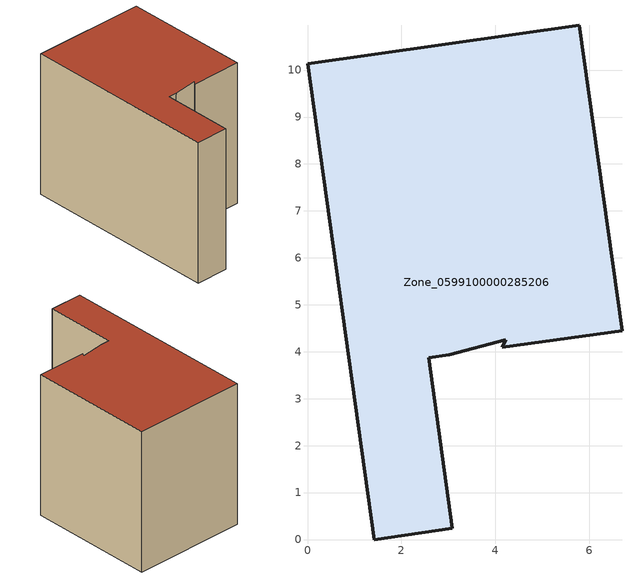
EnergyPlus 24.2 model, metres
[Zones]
Zone_0599100000285206
 floor ground (C_G): 6.7,4.45 4.15,4.09 4.22,4.25 3.02,3.93 2.58,3.87 3.08,0.24 1.42,0 0,10.13 5.79,10.95 z0
 wall outside (C_F): 1.42,0 3.08,0.24 2.58,3.87 3.02,3.93 4.22,4.25 4.15,4.09 6.7,4.45 5.79,10.95 0,10.13 1.42,0 z0:7.36
 roof outside (C_R): 4.15,4.09 6.7,4.45 5.79,10.95 0,10.13 1.42,0 3.08,0.24 2.58,3.87 3.02,3.93 4.22,4.25 z7.36
[BUILDING]
Pand.0599100000285206: North Axis=0; Terrain=City; Loads Convergence Tolerance Value=0.04; Temperature Convergence Tolerance Value=0.4; Solar Distribution=FullExterior; Maximum Number of Warmup Days=25; Minimum Number of Warmup Days=1
[Site:Location]
Rotterdam.The.Hague.AP_ZH_NLD Design_Conditions: Latitude=51.96; Longitude=4.45; Time Zone=1; Elevation=-4.5
[SITE:GROUNDTEMPERATURE:BUILDINGSURFACE]
18, 18, 18, 18, 18, 18, 18, 18, 18, 18, 18, 18
[MATERIAL] Thermal Absorptance=0.9; Solar Absorptance=0.7; Visible Absorptance=0.7
Name | Roughness | Thickness | Conductivity | Density | Specific Heat
G.TI.1946 | MediumSmooth | 0.15 | 1 | 540 | 1210
F.TI.1946 | Rough | 0.3 | 0.857143 | 1920 | 840
R.TI.1946 | MediumRough | 0.2 | 0.1 | 1500 | 1000
[CONSTRUCTION]
C_G: G.TI.1946
C_F: F.TI.1946
C_R: R.TI.1946
[ZONE]
Zone_0599100000285206: Type=1; Multiplier=1; Ceiling Height=Autocalculate; Volume=Autocalculate; Floor Area=autocalculate; Part of Total Floor Area=Yes
[ZONEINFILTRATION:DESIGNFLOWRATE]
Infil_Zone_0599100000285206: Zone or ZoneList or Space or SpaceList=Zone_0599100000285206; Schedule=AlwaysOn; Design Flow Rate Calculation Method=Flow/Area; Flow Rate per Floor Area=0.003; Constant Term Coefficient=1; Temperature Term Coefficient=0; Velocity Term Coefficient=0; Velocity Squared Term Coefficient=0
[HVACTEMPLATE:ZONE:IDEALLOADSAIRSYSTEM]
Zone_0599100000285206: Maximum Heating Supply Air Temperature=50; Minimum Cooling Supply Air Temperature=13; Maximum Heating Supply Air Humidity Ratio=0.0156; Minimum Cooling Supply Air Humidity Ratio=0.0077; Heating Limit=NoLimit; Cooling Limit=NoLimit; Dehumidification Control Type=ConstantSensibleHeatRatio; Cooling Sensible Heat Ratio=0.7; Dehumidification Setpoint=60; Humidification Control Type=None; Humidification Setpoint=30; Outdoor Air Method=None; Outdoor Air Flow Rate per Person=0.00944; Outdoor Air Flow Rate per Zone Floor Area=0; Outdoor Air Flow Rate per Zone=0; Demand Controlled Ventilation Type=None; Outdoor Air Economizer Type=NoEconomizer; Heat Recovery Type=None; Sensible Heat Recovery Effectiveness=0.7; Latent Heat Recovery Effectiveness=0.65
[ZONECONTROL:THERMOSTAT]
ThermostatControl_Zone_0599100000285206: Zone or ZoneList=Zone_0599100000285206; Control Type Schedule=DualSetpointControlType; Control 1=Thermostat_Zone_0599100000285206; Temperature Difference Between Cutout And Setpoint=0
[THERMOSTATSETPOINT:DUALSETPOINT]
Thermostat_Zone_0599100000285206: Heating Setpoint Temperature Schedule=HeatingSetpoint_Zone_0599100000285206; Cooling Setpoint Temperature Schedule=CoolingSetpoint_Zone_0599100000285206
[SCHEDULE:COMPACT]
HeatingSetpoint_Zone_0599100000285206: Through: 12/31, For: AllDays, Until: 24:00, 21
CoolingSetpoint_Zone_0599100000285206: Through: 12/31, For: AllDays, Until: 24:00, 24
DualSetpointControlType: Through: 12/31, For: AllDays, Until: 24:00, 4
AlwaysOn: Through: 12/31, For: AllDays, Until: 24:00, 1
